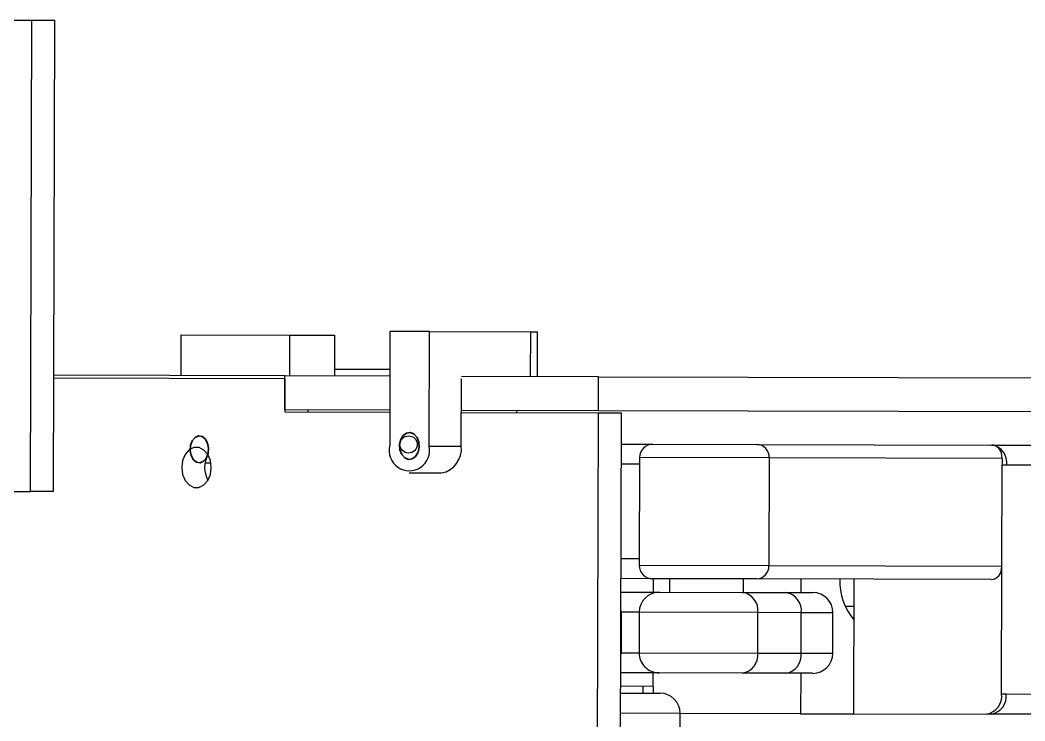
# Model space of a CAD drawing. Header units: millimetres. Extents: x -551930 to 36223, y -1733730 to 8014.
# Drawn here: x -551817.18 to -551800.39, y -1733698.6 to -1733686.89 of the extents above; entities that cross this region are included whole.
import ezdxf

# ---------------------------------------------------------------- set-up
doc = ezdxf.new("R2010")
doc.units = ezdxf.units.MM
doc.layers.get('0').update_dxf_attribs({"lineweight": 35})

msp = doc.modelspace()

# ---------------------------------------------------------------- linework, layer by layer
at = {"color": 7, "linetype": 'Continuous', "lineweight": 25}
for p, q in [((-551816.984, -1733686.894), (-551820.379, -1733686.886)), ((-551817.004, -1733694.769), (-551816.984, -1733686.894)), ((-551816.6, -1733686.895), (-551816.984, -1733686.894)), ((-551816.62, -1733694.77), (-551816.6, -1733686.895)), ((-551810.997, -1733692.093), (-551811.002, -1733694.005)), ((-551810.339, -1733692.094), (-551810.997, -1733692.093)), ((-551810.344, -1733694.007), (-551810.339, -1733692.094)), ((-551810.339, -1733692.094), (-551808.65, -1733692.099)), ((-551808.65, -1733692.099), (-551808.529, -1733692.099)), ((-551808.531, -1733692.846), (-551808.529, -1733692.099)), ((-551814.486, -1733692.831), (-551814.485, -1733692.149)), ((-551814.485, -1733692.149), (-551812.676, -1733692.154)), ((-551812.676, -1733692.154), (-551811.919, -1733692.156)), ((-551811.92, -1733692.837), (-551811.919, -1733692.156)), ((-551810.998, -1733692.727), (-551811.92, -1733692.725)), ((-551812.753, -1733692.835), (-551816.615, -1733692.825)), ((-551816.615, -1733692.866), (-551812.753, -1733692.876)), ((-551812.755, -1733693.397), (-551812.753, -1733692.835)), ((-551812.753, -1733692.876), (-551812.755, -1733693.438)), ((-551810.999, -1733692.839), (-551812.753, -1733692.835)), ((-551809.806, -1733694.008), (-551809.804, -1733692.883)), ((-551807.511, -1733692.848), (-551809.803, -1733692.842)), ((-551807.513, -1733693.411), (-551807.511, -1733692.848)), ((-551807.511, -1733692.848), (-551792.943, -1733692.885)), ((-551812.755, -1733693.397), (-551811, -1733693.402)), ((-551812.755, -1733693.438), (-551811, -1733693.443)), ((-551812.371, -1733693.398), (-551812.371, -1733693.439)), ((-551809.805, -1733693.405), (-551807.513, -1733693.411)), ((-551809.805, -1733693.446), (-551807.513, -1733693.452)), ((-551808.875, -1733693.448), (-551808.875, -1733693.407)), ((-551807.533, -1733701.511), (-551807.513, -1733693.452)), ((-551807.513, -1733693.411), (-551792.944, -1733693.448)), ((-551807.513, -1733693.452), (-551807.129, -1733693.452)), ((-551807.149, -1733701.512), (-551807.129, -1733693.452)), ((-551807.13, -1733693.974), (-551806.602, -1733693.976)), ((-551806.602, -1733693.976), (-551804.867, -1733693.98)), ((-551804.867, -1733693.98), (-551800.942, -1733693.99)), ((-551810.344, -1733694.007), (-551809.806, -1733694.008)), ((-551800.942, -1733693.99), (-551800.935, -1733693.99)), ((-551800.935, -1733693.99), (-551793.721, -1733694.008)), ((-551806.827, -1733694.2), (-551806.832, -1733696)), ((-551804.659, -1733694.205), (-551804.663, -1733696.005)), ((-551800.766, -1733694.215), (-551804.659, -1733694.205)), ((-551800.766, -1733694.215), (-551800.766, -1733694.328)), ((-551810.674, -1733694.456), (-551810.136, -1733694.457)), ((-551800.771, -1733696.015), (-551800.766, -1733694.328)), ((-551800.689, -1733694.328), (-551800.766, -1733694.328)), ((-551820.399, -1733694.761), (-551817.004, -1733694.769)), ((-551816.62, -1733694.77), (-551817.004, -1733694.769)), ((-551804.663, -1733696.005), (-551800.771, -1733696.015)), ((-551800.776, -1733698.153), (-551800.771, -1733696.015)), ((-551806.608, -1733696.226), (-551807.136, -1733696.224)), ((-551804.873, -1733696.23), (-551806.608, -1733696.226)), ((-551806.596, -1733696.226), (-551806.597, -1733696.451)), ((-551806.326, -1733696.226), (-551806.326, -1733696.451)), ((-551805.089, -1733696.454), (-551805.088, -1733696.229)), ((-551800.947, -1733696.24), (-551804.873, -1733696.23)), ((-551804.129, -1733696.232), (-551804.13, -1733696.457)), ((-551803.244, -1733698.484), (-551803.238, -1733696.234)), ((-551807.137, -1733696.449), (-551806.665, -1733696.45)), ((-551806.665, -1733696.45), (-551806.495, -1733696.451)), ((-551806.495, -1733696.451), (-551805.105, -1733696.454)), ((-551805.105, -1733696.454), (-551804.38, -1733696.456)), ((-551804.38, -1733696.456), (-551803.93, -1733696.457)), ((-551807.133, -1733696.787), (-551807.135, -1733697.462)), ((-551806.833, -1733696.787), (-551806.835, -1733697.462)), ((-551804.85, -1733697.468), (-551804.848, -1733696.793)), ((-551804.123, -1733696.794), (-551804.848, -1733696.793)), ((-551804.125, -1733697.469), (-551804.123, -1733696.794)), ((-551803.595, -1733697.471), (-551803.594, -1733696.796)), ((-551803.389, -1733696.684), (-551803.239, -1733696.684)), ((-551804.85, -1733697.468), (-551804.125, -1733697.469)), ((-551806.669, -1733697.8), (-551807.14, -1733697.799)), ((-551806.498, -1733697.801), (-551806.669, -1733697.8)), ((-551806.597, -1733698.026), (-551806.596, -1733697.801)), ((-551805.109, -1733697.804), (-551806.498, -1733697.801)), ((-551804.384, -1733697.806), (-551805.109, -1733697.804)), ((-551803.934, -1733697.807), (-551804.384, -1733697.806)), ((-551804.133, -1733697.807), (-551804.135, -1733698.482)), ((-551806.597, -1733698.026), (-551807.141, -1733698.024)), ((-551807.141, -1733698.137), (-551806.484, -1733698.138)), ((-551806.766, -1733698.138), (-551806.765, -1733698.025)), ((-551806.601, -1733698.026), (-551806.601, -1733698.138)), ((-551800.776, -1733698.153), (-551800.699, -1733698.153)), ((-551806.149, -1733698.927), (-551806.148, -1733698.477)), ((-551804.135, -1733698.482), (-551806.148, -1733698.477)), ((-551804.135, -1733698.482), (-551803.244, -1733698.484)), ((-551803.244, -1733698.484), (-551801.023, -1733698.49)), ((-551800.947, -1733698.49), (-551801.023, -1733698.49)), ((-551793.733, -1733698.508), (-551800.947, -1733698.49))]:
    msp.add_line(p, q, dxfattribs=at)
at = {"color": 8, "linetype": 'Continuous', "lineweight": 25}
for p, q in [((-551808.65, -1733692.099), (-551808.652, -1733692.845)), ((-551812.676, -1733692.154), (-551812.677, -1733692.835)), ((-551813.989, -1733694.294), (-551814.088, -1733694.294)), ((-551806.828, -1733694.312), (-551807.131, -1733694.312)), ((-551804.659, -1733694.205), (-551806.827, -1733694.2)), ((-551793.722, -1733694.346), (-551800.689, -1733694.328)), ((-551807.135, -1733695.887), (-551806.832, -1733695.887)), ((-551806.832, -1733696), (-551804.663, -1733696.005)), ((-551807.133, -1733696.787), (-551807.137, -1733696.723)), ((-551806.833, -1733696.787), (-551807.133, -1733696.787)), ((-551804.848, -1733696.793), (-551806.833, -1733696.787)), ((-551803.594, -1733696.796), (-551804.123, -1733696.794)), ((-551807.139, -1733697.525), (-551807.135, -1733697.462)), ((-551807.135, -1733697.462), (-551806.835, -1733697.462)), ((-551806.835, -1733697.462), (-551804.85, -1733697.468)), ((-551804.125, -1733697.469), (-551803.595, -1733697.471)), ((-551800.699, -1733698.153), (-551793.732, -1733698.171)), ((-551806.148, -1733698.477), (-551807.142, -1733698.474))]:
    msp.add_line(p, q, dxfattribs=at)
at = {"color": 7, "linetype": 'Continuous', "flags": 128}
for points in [[(-551810.83, -1733694.071), (-551810.8, -1733694.149), (-551810.75, -1733694.204), (-551810.689, -1733694.23), (-551810.625, -1733694.221), (-551810.569, -1733694.18), (-551810.528, -1733694.112), (-551810.509, -1733694.028), (-551810.515, -1733693.941), (-551810.545, -1733693.863), (-551810.595, -1733693.808), (-551810.656, -1733693.782), (-551810.72, -1733693.791), (-551810.777, -1733693.832), (-551810.818, -1733693.9), (-551810.836, -1733693.984), (-551810.83, -1733694.071)], [(-551814.036, -1733694.129), (-551814.064, -1733694.206), (-551814.111, -1733694.261), (-551814.168, -1733694.287), (-551814.228, -1733694.278), (-551814.28, -1733694.236), (-551814.318, -1733694.168), (-551814.335, -1733694.084), (-551814.329, -1733693.996), (-551814.301, -1733693.919), (-551814.254, -1733693.864), (-551814.197, -1733693.839), (-551814.137, -1733693.848), (-551814.084, -1733693.889), (-551814.047, -1733693.957), (-551814.029, -1733694.041), (-551814.036, -1733694.129)]]:
    msp.add_lwpolyline(points, dxfattribs=at)
at = {"color": 7, "linetype": 'Continuous', "lineweight": 25, "flags": 128}
msp.add_lwpolyline([(-551813.984, -1733694.366), (-551813.999, -1733694.251), (-551814.041, -1733694.149), (-551814.107, -1733694.074), (-551814.187, -1733694.034), (-551814.273, -1733694.033), (-551814.353, -1733694.073), (-551814.419, -1733694.148), (-551814.462, -1733694.25), (-551814.477, -1733694.365), (-551814.463, -1733694.481), (-551814.42, -1733694.582), (-551814.355, -1733694.658), (-551814.274, -1733694.698), (-551814.189, -1733694.698), (-551814.108, -1733694.658), (-551814.042, -1733694.583), (-551813.999, -1733694.482), (-551813.984, -1733694.366)], dxfattribs=at)
at = {"color": 8, "linetype": 'Continuous', "lineweight": 25, "flags": 128}
for points in [[(-551806.592, -1733696.465), (-551806.615, -1733696.457), (-551806.665, -1733696.45)], [(-551806.669, -1733697.8), (-551806.618, -1733697.794), (-551806.595, -1733697.787)]]:
    msp.add_lwpolyline(points, dxfattribs=at)
at = {"color": 7, "linetype": 'Continuous', "lineweight": 25}
msp.add_circle((-551810.686, -1733693.981), 0.144, dxfattribs=at)
for centre, radius, start, end in [((-551806.602, -1733694.201), 0.225, 89.8546, 179.8546), ((-551804.876, -1733694.197), 0.217, 357.784, 87.6223), ((-551810.673, -1733694.082), 0.338, 166.8441, 12.865), ((-551810.212, -1733694.056), 0.409, 280.7086, 6.6734), ((-551800.99, -1733694.288), 0.303, 352.4025, 79.6337), ((-551813.66, -1733694.367), 0.434, 150.6227, 209.0864), ((-551806.607, -1733696.001), 0.225, 179.8546, 269.8546), ((-551804.881, -1733696.013), 0.217, 272.0868, 1.9251), ((-551802.499, -1733696.278), 0.979, 177.3765, 220.8291), ((-551806.496, -1733696.788), 0.337, 89.8546, 179.8546), ((-551805.152, -1733696.757), 0.306, 353.2784, 81.2415), ((-551804.427, -1733696.759), 0.306, 353.2784, 81.2415), ((-551803.931, -1733696.795), 0.338, 359.8546, 89.8546), ((-551806.498, -1733697.463), 0.337, 179.8546, 269.8546), ((-551805.154, -1733697.502), 0.306, 278.4676, 6.4307), ((-551804.429, -1733697.504), 0.306, 278.4676, 6.4307), ((-551803.933, -1733697.47), 0.338, 269.8546, 359.8546), ((-551806.485, -1733698.476), 0.337, 359.8546, 89.8546), ((-551801.076, -1733698.191), 0.303, 280.0754, 7.3066), ((-551801, -1733698.192), 0.303, 280.0754, 7.3066)]:
    msp.add_arc(centre, radius, start, end, dxfattribs=at)
for centre, start_param, end_param in [((-551800.942, -1733694.215), 4.712389, 6.283185), ((-551800.947, -1733696.015), 3.141593, 4.712389)]:
    msp.add_ellipse(centre, major_axis=(0.001, 0.225), ratio=0.783434, start_param=start_param, end_param=end_param, dxfattribs=at)

doc.saveas('drawing.dxf')
